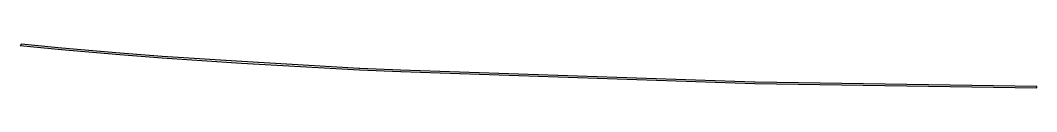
# Model space of a CAD drawing. Header units: metres. Extents: x -15 to -0.5, y -16.3 to -15.7.
import ezdxf

# ---------------------------------------------------------------- set-up
doc = ezdxf.new("R2010")
doc.units = ezdxf.units.M

msp = doc.modelspace()

# ---------------------------------------------------------------- linework, layer by layer
for p, q in [((-14.9989, -15.6919), (-15.0172, -15.7102)), ((-15.0172, -15.7102), (-14.429, -15.7682)), ((-14.4296, -15.748), (-14.9989, -15.6919)), ((-14.424, -15.7486), (-14.4296, -15.748)), ((-14.429, -15.7682), (-13.5932, -15.8408)), ((-13.5951, -15.8206), (-14.424, -15.7486)), ((-13.5891, -15.821), (-13.5951, -15.8206)), ((-12.9906, -15.8656), (-13.5891, -15.821)), ((-13.5932, -15.8408), (-12.9901, -15.8857)), ((-11.8507, -15.9407), (-12.9906, -15.8656)), ((-12.9901, -15.8857), (-11.8542, -15.9605)), ((-11.8542, -15.9605), (-10.171, -16.0565)), ((-10.173, -16.0364), (-11.8507, -15.9407)), ((-10.1662, -16.0367), (-10.173, -16.0364)), ((-10.171, -16.0565), (-9.5795, -16.082)), ((-9.58192, -16.0619), (-10.1662, -16.0367)), ((-4.52235, -16.2341), (-9.58192, -16.0619)), ((-9.5795, -16.082), (-4.51788, -16.2543)), ((-4.51294, -16.2344), (-4.52235, -16.2341)), ((-4.51788, -16.2543), (-0.490005, -16.314)), ((-0.490005, -16.2939), (-4.51294, -16.2344)), ((-0.490005, -16.314), (-0.490005, -16.2939))]:
    msp.add_line(p, q)

doc.saveas('drawing.dxf')
